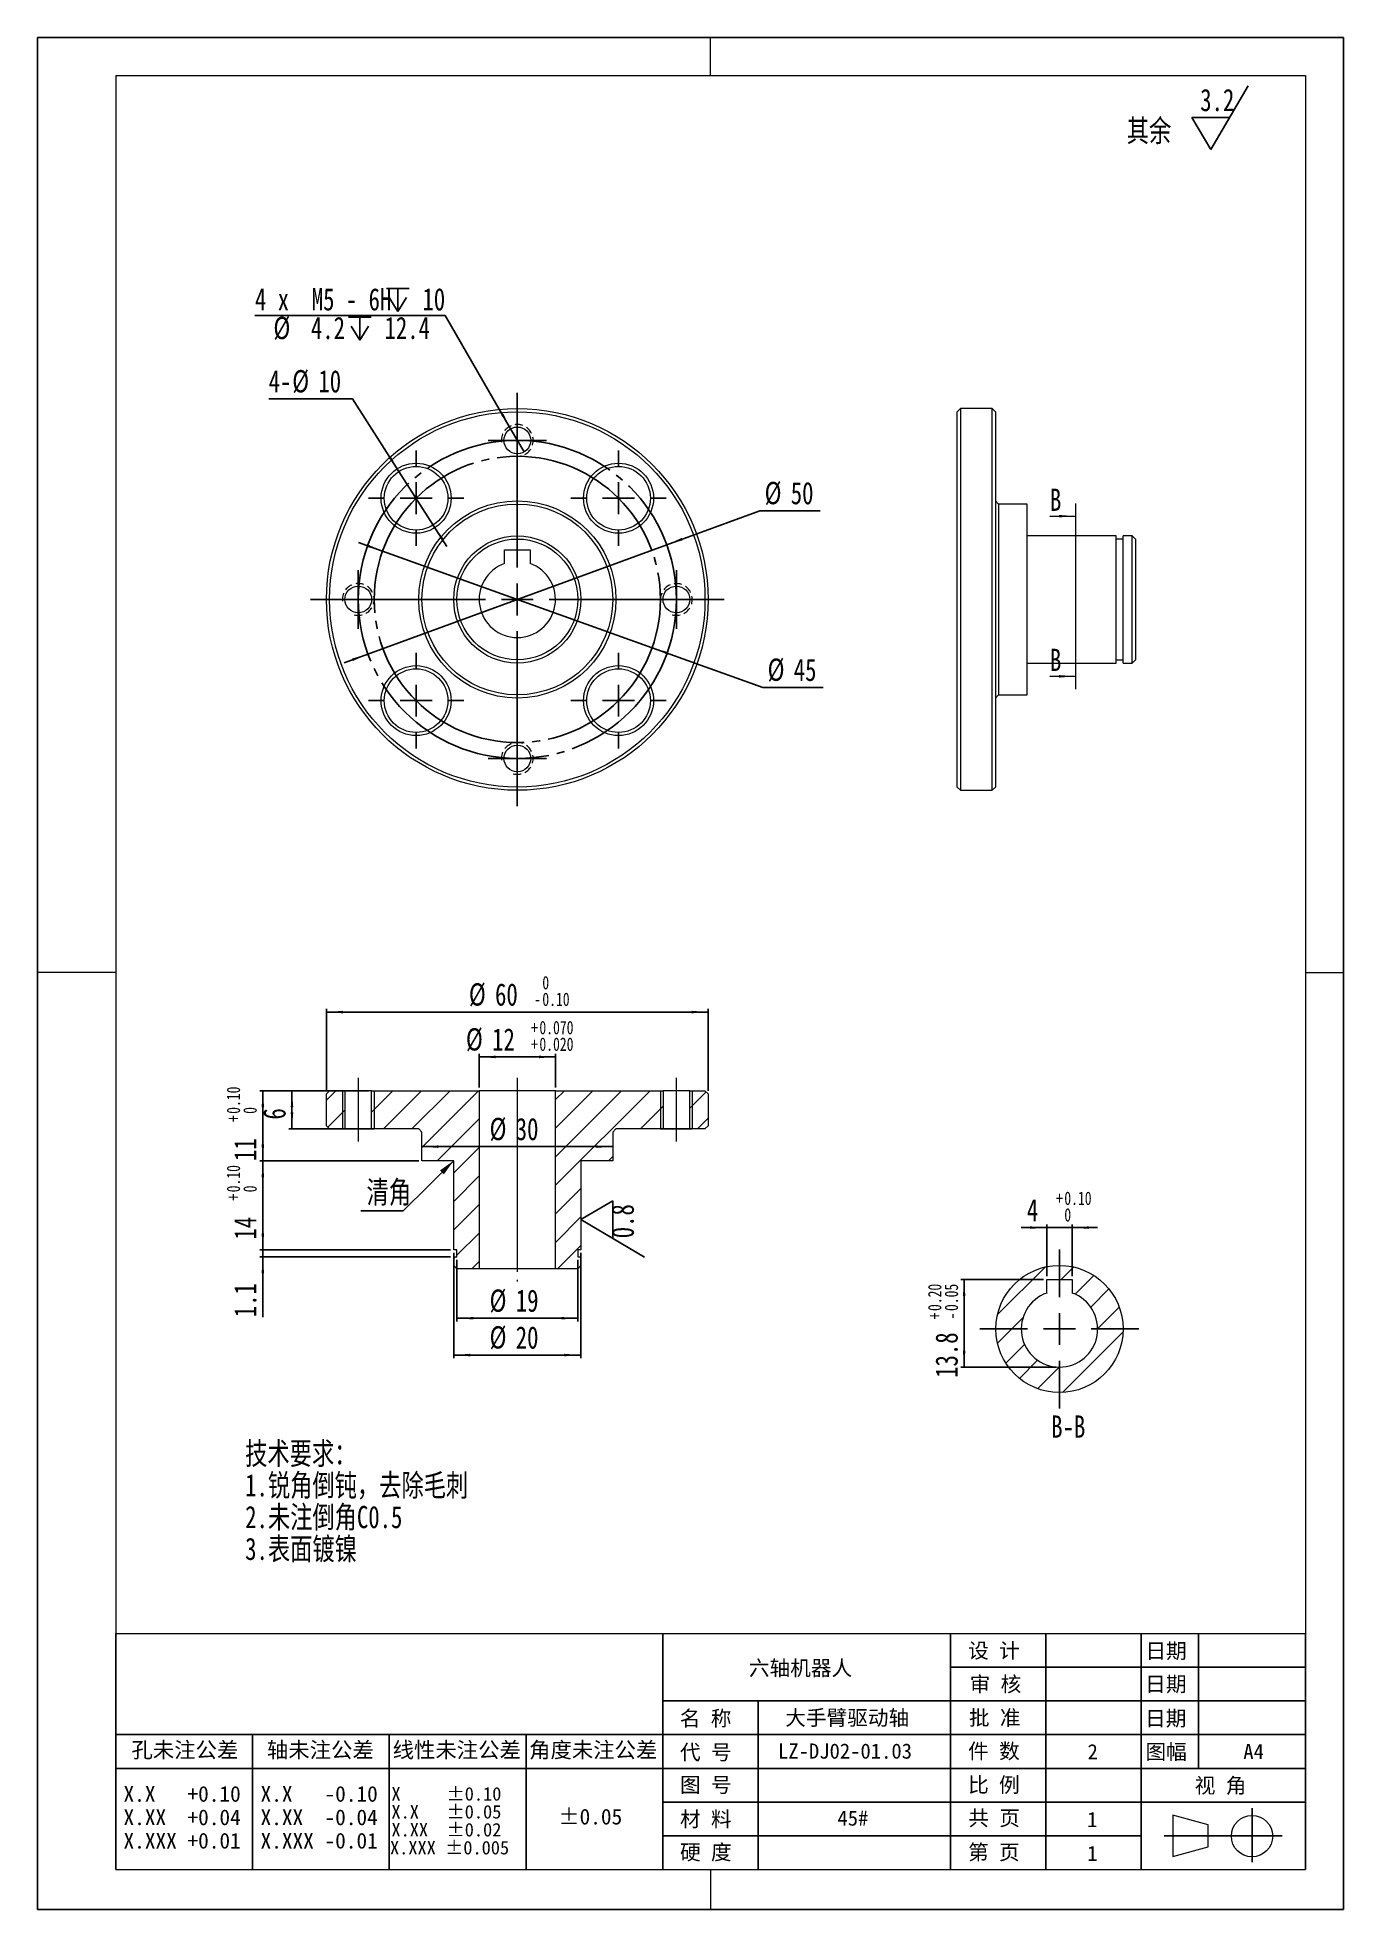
# Model space of a CAD drawing. Header units: millimetres. Extents: x 2 to 208, y 2 to 296.
import ezdxf

# ---------------------------------------------------------------- set-up
doc = ezdxf.new("R2010")
doc.units = ezdxf.units.MM
for name, pattern in [('SLD-中心线', [34.29, 30.48, -1.27, 1.27, -1.27]), ('SLD-实线', [0]), ('SLD-虚线', [1.905, 1.27, -0.635])]:
    doc.linetypes.add(name, pattern=pattern)
for name, color, linetype in [('FORMAT', 7, 'SLD-实线'), ('SLD-0', 179, 'SLD-实线'), ('中心线层', 1, 'SLD-中心线'), ('图框', 7, 'SLD-实线'), ('文字层', 3, 'SLD-实线'), ('标注层', 96, 'SLD-实线')]:
    doc.layers.add(name, color=color, linetype=linetype)
doc.layers.add('粗实线', color=7, linetype='SLD-实线', lineweight=15)
doc.styles.add('SLDTEXTSTYLE0', font='HYSWLONGFANGSONG.TTF', dxfattribs={"bigfont": 'bigfont'})
doc.styles.add('SLDTEXTSTYLE1', font='SIMSUN.TTC')
doc.styles.add('SLDTEXTSTYLE2', font='SIMSUN.TTC', dxfattribs={"bigfont": 'bigfont'})
doc.styles.add('SLDTEXTSTYLE3', font='HYSWLONGFANGSONG.TTF')
doc.styles.get("Standard").update_dxf_attribs({"font": 'HYSWLONGFANGSONG.TTF'})
doc.dimstyles.new('SLDDIMSTYLE0', dxfattribs={"dimtxt": 3.5, "dimasz": 2.6, "dimexe": 0, "dimexo": 0.0625, "dimgap": 0.875, "dimtad": 0, "dimtih": 1, "dimtoh": 1, "dimdec": 3, "dimrnd": 1e-09, "dimzin": 12, "dimdsep": 46, "dimtxsty": 'SLDTEXTSTYLE3', "dimsah": 1, "dimcen": 0, "dimadec": 0, "dimazin": 3, "dimtfac": 1, "dimtdec": 3, "dimtmove": 0, "dimatfit": 3, "dimfxl": 0, "dimfrac": 2, "dimtolj": 1, "dimtzin": 12, "dimarcsym": 0})
doc.dimstyles.new('SLDDIMSTYLE1', dxfattribs={"dimtxt": 3.5, "dimasz": 2.6, "dimexe": 0, "dimexo": 0.0625, "dimgap": 0.875, "dimtad": 0, "dimtih": 1, "dimtoh": 1, "dimdec": 0, "dimrnd": 1e-09, "dimzin": 12, "dimdsep": 46, "dimtxsty": 'SLDTEXTSTYLE3', "dimblk1": 'NONE', "dimsah": 1, "dimcen": 0, "dimadec": 0, "dimazin": 3, "dimtfac": 1, "dimtdec": 3, "dimtmove": 0, "dimatfit": 3, "dimldrblk": 'NONE', "dimfxl": 0, "dimfrac": 2, "dimtolj": 1, "dimtzin": 12, "dimarcsym": 0})
doc.dimstyles.new('SLDDIMSTYLE10', dxfattribs={"dimtxt": 3.5, "dimasz": 2.6, "dimexe": 0, "dimexo": 0.0625, "dimgap": 0.875, "dimtad": 1, "dimrnd": 1e-09, "dimzin": 12, "dimdsep": 46, "dimtxsty": 'SLDTEXTSTYLE3', "dimsah": 1, "dimcen": 0.09, "dimadec": 0, "dimazin": 3, "dimtol": 1, "dimtp": 0.2, "dimtm": 0.05, "dimtfac": 1, "dimtofl": 0, "dimtmove": 0, "dimatfit": 3, "dimfxl": 0, "dimfrac": 2, "dimtolj": 1, "dimtzin": 0, "dimarcsym": 0})
doc.dimstyles.new('SLDDIMSTYLE2', dxfattribs={"dimtxt": 3.5, "dimasz": 2.6, "dimexe": 0, "dimexo": 0.0625, "dimgap": 0.875, "dimtad": 0, "dimtih": 1, "dimtoh": 1, "dimdec": 3, "dimrnd": 1e-09, "dimzin": 12, "dimdsep": 46, "dimtxsty": 'SLDTEXTSTYLE3', "dimsah": 1, "dimcen": 0, "dimadec": 0, "dimazin": 3, "dimtfac": 1, "dimtdec": 3, "dimtmove": 0, "dimatfit": 3, "dimfxl": 0, "dimfrac": 2, "dimtolj": 1, "dimtzin": 12, "dimarcsym": 0})
doc.dimstyles.new('SLDDIMSTYLE3', dxfattribs={"dimtxt": 3.5, "dimasz": 2.6, "dimexe": 0, "dimexo": 0.0625, "dimgap": 0.875, "dimtad": 1, "dimdec": 3, "dimrnd": 1e-09, "dimzin": 12, "dimdsep": 46, "dimtxsty": 'SLDTEXTSTYLE3', "dimsah": 1, "dimcen": 0.09, "dimadec": 0, "dimazin": 3, "dimtfac": 1, "dimtdec": 3, "dimtofl": 0, "dimtmove": 0, "dimatfit": 3, "dimfxl": 0, "dimfrac": 2, "dimtolj": 1, "dimtzin": 12, "dimarcsym": 0})
doc.dimstyles.new('SLDDIMSTYLE4', dxfattribs={"dimtxt": 3.5, "dimasz": 2.6, "dimexe": 0, "dimexo": 0.0625, "dimgap": 0.875, "dimtad": 1, "dimdec": 3, "dimrnd": 1e-09, "dimzin": 12, "dimdsep": 46, "dimtxsty": 'SLDTEXTSTYLE3', "dimsah": 1, "dimcen": 0.09, "dimadec": 0, "dimazin": 3, "dimtol": 1, "dimtp": 0.07, "dimtm": -0.02, "dimtfac": 1, "dimtdec": 3, "dimtofl": 0, "dimtmove": 0, "dimatfit": 3, "dimfxl": 0, "dimfrac": 2, "dimtolj": 1, "dimtzin": 0, "dimarcsym": 0})
doc.dimstyles.new('SLDDIMSTYLE5', dxfattribs={"dimtxt": 3.5, "dimasz": 2.6, "dimexe": 0, "dimexo": 0.0625, "dimgap": 0.875, "dimtad": 1, "dimrnd": 1e-09, "dimzin": 12, "dimdsep": 46, "dimtxsty": 'SLDTEXTSTYLE3', "dimsah": 1, "dimcen": 0.09, "dimadec": 0, "dimazin": 3, "dimtol": 1, "dimtp": 0.1, "dimtfac": 1, "dimtofl": 0, "dimtmove": 0, "dimatfit": 3, "dimfxl": 0, "dimfrac": 2, "dimtolj": 1, "dimtzin": 0, "dimarcsym": 0})
doc.dimstyles.new('SLDDIMSTYLE6', dxfattribs={"dimtxt": 3.5, "dimasz": 2.6, "dimexe": 0, "dimexo": 0.0625, "dimgap": 0.875, "dimtad": 1, "dimdec": 3, "dimrnd": 1e-09, "dimzin": 12, "dimdsep": 46, "dimtxsty": 'SLDTEXTSTYLE3', "dimsah": 1, "dimcen": 0.09, "dimadec": 0, "dimazin": 3, "dimtfac": 1, "dimtdec": 3, "dimtmove": 0, "dimatfit": 0, "dimfxl": 0, "dimfrac": 2, "dimtolj": 1, "dimtzin": 12, "dimarcsym": 0})
doc.dimstyles.new('SLDDIMSTYLE7', dxfattribs={"dimtxt": 3.5, "dimasz": 2.6, "dimexe": 0, "dimexo": 0.0625, "dimgap": 0.875, "dimtad": 1, "dimrnd": 1e-09, "dimzin": 12, "dimdsep": 46, "dimtxsty": 'SLDTEXTSTYLE3', "dimsah": 1, "dimcen": 0.09, "dimadec": 0, "dimazin": 3, "dimtol": 1, "dimtm": 0.1, "dimtfac": 1, "dimtofl": 0, "dimtmove": 0, "dimatfit": 3, "dimfxl": 0, "dimfrac": 2, "dimtolj": 1, "dimtzin": 0, "dimarcsym": 0})
doc.dimstyles.new('SLDDIMSTYLE8', dxfattribs={"dimtxt": 0, "dimasz": 2.6, "dimexe": 0, "dimexo": 0.0625, "dimgap": 0, "dimtad": 0, "dimtih": 1, "dimtoh": 1, "dimdec": 0, "dimrnd": 1e-09, "dimzin": 0, "dimdsep": 46, "dimtxsty": 'Standard', "dimsah": 1, "dimcen": 0.09, "dimadec": 0, "dimazin": 0, "dimtfac": 2.6, "dimtdec": 0, "dimtofl": 0, "dimtmove": 0, "dimatfit": 3, "dimfxl": 0, "dimfrac": 2, "dimtolj": 1, "dimtzin": 0, "dimarcsym": 0})
doc.dimstyles.new('SLDDIMSTYLE9', dxfattribs={"dimtxt": 3.5, "dimasz": 2.6, "dimexe": 0, "dimexo": 0.0625, "dimgap": 0.875, "dimtad": 1, "dimrnd": 1e-09, "dimzin": 12, "dimdsep": 46, "dimtxsty": 'SLDTEXTSTYLE3', "dimsah": 1, "dimcen": 0.09, "dimadec": 0, "dimazin": 3, "dimtol": 1, "dimtp": 0.1, "dimtfac": 1, "dimtmove": 0, "dimatfit": 0, "dimfxl": 0, "dimfrac": 2, "dimtolj": 1, "dimtzin": 0, "dimarcsym": 0})

# ---------------------------------------------------------------- blocks, each defined once
blk = doc.blocks.new('SW_NOTE_0')
at = {"layer": 'SLD-0', "color": 0, "char_height": 3.5, "attachment_point": 1, "style": 'SLDTEXTSTYLE0'}
for s, insert in [('\\M+18B5A术\\M+19776\\M+18B81\\M+18146', (0, 4.51)), ('1.锐\\M+18A70\\M+1937C钝\\M+18143\\M+18B8E\\M+18F9C\\M+196D1\\M+18E68', (0, -0.49)), ('2.\\M+196A2\\M+1928D\\M+1937C\\M+18A70C0.5', (0, -5.49)), ('3.\\M+1955C\\M+196CA镀镍', (0, -10.49))]:
    blk.add_mtext(s, dxfattribs=dict(at, insert=insert))
blk = doc.blocks.new('SW_NOTE_1')
at = {"layer": 'FORMAT', "color": 0, "char_height": 2.4625, "attachment_point": 2, "style": 'SLDTEXTSTYLE1'}
for s, insert in [('X.X   +0.10', (7.62, 2.87)), ('X.XX  +0.04', (7.62, -0.81)), ('X.XXX +0.01', (7.62, -4.49))]:
    blk.add_mtext(s, dxfattribs=dict(at, insert=insert))
blk = doc.blocks.new('SW_NOTE_2')
at = {"layer": 'FORMAT', "color": 0, "char_height": 2.4625, "attachment_point": 2, "style": 'SLDTEXTSTYLE1'}
for s, insert in [('X.X   -0.10', (7.62, 2.87)), ('X.XX  -0.04', (7.62, -0.81)), ('X.XXX -0.01', (7.62, -4.49))]:
    blk.add_mtext(s, dxfattribs=dict(at, insert=insert))
blk = doc.blocks.new('SW_NOTE_3')
at = {"layer": 'FORMAT', "color": 0, "char_height": 2.1167, "attachment_point": 2, "style": 'SLDTEXTSTYLE1'}
for s, insert in [('X     ±0.10', (7.18, 2.46)), ('X.X   ±0.05', (7.18, -0.36)), (' X.XXX ±0.005', (6.96, -6)), ('X.XX  ±0.02', (7.18, -3.18))]:
    blk.add_mtext(s, dxfattribs=dict(at, insert=insert))
blk = doc.blocks.new('SW_SFSYMBOL_0')
at = {"layer": 'SLD-0', "color": 0}
for p, q in [((1.65, -5), (7.55, 5)), ((1.65, -5), (-1.3, 0)), ((4.6, 0), (-1.3, 0))]:
    blk.add_line(p, q, dxfattribs=at)
at = {"layer": 'SLD-0', "color": 0, "insert": (0, 4.51), "char_height": 3.5, "attachment_point": 1, "style": 'SLDTEXTSTYLE3'}
blk.add_mtext('3.2', dxfattribs=at)
blk = doc.blocks.new('_D')
at = {"layer": '标注层'}
for p, q in [((56.75, 215.04), (52.98, 216.39)), ((56.75, 215.04), (99.11, 199.87)), ((99.11, 199.87), (116.52, 193.63)), ((116.52, 193.63), (125.99, 193.63))]:
    blk.add_line(p, q, dxfattribs=at)
for points in [[(56.75, 215.04), (54.37, 216.11), (54.23, 215.73)], [(99.11, 199.87), (101.49, 198.8), (101.62, 199.18)]]:
    blk.add_solid(points, dxfattribs=at)
at = {"layer": '标注层', "char_height": 3.5, "attachment_point": 1, "style": 'SLDTEXTSTYLE3'}
for s, insert in [('%%c', (117.27, 198.16, 0.1)), ('45', (121.38, 198.14, 0.1))]:
    blk.add_mtext(s, dxfattribs=dict(at, insert=insert))
blk = doc.blocks.new('_D_1')
at = {"layer": '标注层'}
for p, q in [((101.41, 216.05), (116.05, 221.4)), ((116.05, 221.4), (125.52, 221.4)), ((54.45, 198.86), (101.41, 216.05)), ((54.45, 198.86), (50.69, 197.49))]:
    blk.add_line(p, q, dxfattribs=at)
for points in [[(101.41, 216.05), (103.92, 216.75), (103.78, 217.13)], [(54.45, 198.86), (51.94, 198.16), (52.08, 197.78)]]:
    blk.add_solid(points, dxfattribs=at)
at = {"layer": '标注层', "char_height": 3.5, "attachment_point": 1, "style": 'SLDTEXTSTYLE3'}
for s, insert in [('%%c', (116.8, 225.93, 0.1)), ('50', (120.91, 225.92, 0.1))]:
    blk.add_mtext(s, dxfattribs=dict(at, insert=insert))
blk = doc.blocks.new('SW_SYMBOL_HOLE_DEPTH')
at = {"layer": '标注层', "color": 0}
for p, q in [((0, 875), (800, 875)), ((400, 875), (400, 75)), ((100, 555), (400, 75)), ((700, 555), (400, 75))]:
    blk.add_line(p, q, dxfattribs=at)
blk = doc.blocks.new('_D_2')
at = {"layer": '标注层'}
for p, q in [((66.59, 252.07), (36.69, 252.07)), ((76.88, 234.27), (66.59, 252.07)), ((78.98, 230.64), (76.88, 234.27))]:
    blk.add_line(p, q, dxfattribs=at)
blk.add_solid([(76.88, 234.27), (75.75, 236.62), (75.4, 236.42)], dxfattribs=at)
at = {"layer": '标注层', "xscale": 0.004511737089201878, "yscale": 0.004511737089201878, "zscale": 0.004511737089201878}
for p in [(57.34, 252.4), (51.37, 247.89)]:
    blk.add_blockref('SW_SYMBOL_HOLE_DEPTH', p, dxfattribs=at)
at = {"layer": '标注层', "char_height": 3.5, "attachment_point": 1, "style": 'SLDTEXTSTYLE3'}
for s, insert in [('4 x  M5 - 6H ', (36.69, 256.39, -13.9)), (' 10', (61.23, 256.39, -13.9)), ('%%c', (39.59, 251.89, -13.9)), (' 4.2 ', (43.7, 251.88, -13.9)), (' 12.4', (55.27, 251.88, -13.9))]:
    blk.add_mtext(s, dxfattribs=dict(at, insert=insert))
blk = doc.blocks.new('_NONE')
blk = doc.blocks.new('_D_3')
at = {"layer": '标注层'}
for p, q in [((52.02, 238.99), (38.85, 238.99)), ((59.32, 227.57), (52.02, 238.99)), ((64.71, 219.15), (59.32, 227.57)), ((64.71, 219.15), (66.87, 215.78))]:
    blk.add_line(p, q, dxfattribs=at)
for points in [[(59.32, 227.57), (58.09, 229.87), (57.75, 229.66)], [(64.71, 219.15), (65.95, 216.85), (66.28, 217.07)]]:
    blk.add_solid(points, dxfattribs=at)
at = {"layer": '标注层', "char_height": 3.5, "attachment_point": 1, "style": 'SLDTEXTSTYLE3'}
for s, insert in [('4-', (38.85, 243.5, -13.9)), ('%%c', (42.55, 243.51, -13.9)), ('10', (46.66, 243.5, -13.9))]:
    blk.add_mtext(s, dxfattribs=dict(at, insert=insert))
blk = doc.blocks.new('SW_CENTERMARKSYMBOL_0')
at = {"layer": 'SLD-0', "color": 0}
for p, q in [((0, 5), (0, 32.5)), ((-5, 0), (-32.5, 0)), ((0, 0), (-2.5, 0)), ((0, 0), (0, 2.5)), ((0, 0), (0, -2.5)), ((0, 0), (2.5, 0)), ((5, 0), (32.5, 0)), ((0, -5), (0, -32.5))]:
    blk.add_line(p, q, dxfattribs=at)
blk = doc.blocks.new('SW_CENTERMARKSYMBOL_1')
at = {"layer": 'SLD-0', "color": 0}
for p, q in [((0, 2.5), (0, 4.6)), ((-2.5, 0), (-4.6, 0)), ((0, 0), (-2.5, 0)), ((0, 0), (0, 2.5)), ((0, 0), (0, -2.5)), ((0, 0), (2.5, 0)), ((2.5, 0), (4.6, 0)), ((0, -2.5), (0, -4.6))]:
    blk.add_line(p, q, dxfattribs=at)
blk = doc.blocks.new('SW_CENTERMARKSYMBOL_2')
at = {"layer": 'SLD-0', "color": 0}
for p, q in [((0, 2.5), (0, 4.6)), ((-2.5, 0), (-4.6, 0)), ((0, 0), (-2.5, 0)), ((0, 0), (0, 2.5)), ((0, 0), (0, -2.5)), ((0, 0), (2.5, 0)), ((2.5, 0), (4.6, 0)), ((0, -2.5), (0, -4.6))]:
    blk.add_line(p, q, dxfattribs=at)
blk = doc.blocks.new('SW_CENTERMARKSYMBOL_3')
at = {"layer": 'SLD-0', "color": 0}
for p, q in [((0, 2.5), (0, 4.6)), ((-2.5, 0), (-4.6, 0)), ((0, 0), (-2.5, 0)), ((0, 0), (0, 2.5)), ((0, 0), (0, -2.5)), ((0, 0), (2.5, 0)), ((2.5, 0), (4.6, 0)), ((0, -2.5), (0, -4.6))]:
    blk.add_line(p, q, dxfattribs=at)
blk = doc.blocks.new('SW_CENTERMARKSYMBOL_4')
at = {"layer": 'SLD-0', "color": 0}
for p, q in [((0, 2.5), (0, 4.6)), ((-2.5, 0), (-4.6, 0)), ((0, 0), (-2.5, 0)), ((0, 0), (0, 2.5)), ((0, 0), (0, -2.5)), ((0, 0), (2.5, 0)), ((2.5, 0), (4.6, 0)), ((0, -2.5), (0, -4.6))]:
    blk.add_line(p, q, dxfattribs=at)
blk = doc.blocks.new('SW_CENTERMARKSYMBOL_5')
at = {"layer": 'SLD-0', "color": 0}
for p, q in [((0, 5), (0, 7.5)), ((-5, 0), (-7.5, 0)), ((0, 0), (-2.5, 0)), ((0, 0), (0, 2.5)), ((0, 0), (0, -2.5)), ((0, 0), (2.5, 0)), ((5, 0), (7.5, 0)), ((0, -5), (0, -7.5))]:
    blk.add_line(p, q, dxfattribs=at)
blk = doc.blocks.new('SW_CENTERMARKSYMBOL_6')
at = {"layer": 'SLD-0', "color": 0}
for p, q in [((0, 5), (0, 7.5)), ((-5, 0), (-7.5, 0)), ((0, 0), (-2.5, 0)), ((0, 0), (0, 2.5)), ((0, 0), (0, -2.5)), ((0, 0), (2.5, 0)), ((5, 0), (7.5, 0)), ((0, -5), (0, -7.5))]:
    blk.add_line(p, q, dxfattribs=at)
blk = doc.blocks.new('SW_CENTERMARKSYMBOL_7')
at = {"layer": 'SLD-0', "color": 0}
for p, q in [((0, 5), (0, 7.5)), ((-5, 0), (-7.5, 0)), ((0, 0), (-2.5, 0)), ((0, 0), (0, 2.5)), ((0, 0), (0, -2.5)), ((0, 0), (2.5, 0)), ((5, 0), (7.5, 0)), ((0, -5), (0, -7.5))]:
    blk.add_line(p, q, dxfattribs=at)
blk = doc.blocks.new('SW_CENTERMARKSYMBOL_8')
at = {"layer": 'SLD-0', "color": 0}
for p, q in [((0, 5), (0, 7.5)), ((-5, 0), (-7.5, 0)), ((0, 0), (-2.5, 0)), ((0, 0), (0, 2.5)), ((0, 0), (0, -2.5)), ((0, 0), (2.5, 0)), ((5, 0), (7.5, 0)), ((0, -5), (0, -7.5))]:
    blk.add_line(p, q, dxfattribs=at)
blk = doc.blocks.new('_D_4')
at = {"layer": '标注层'}
blk.add_line((62.93, 121.43), (92.93, 121.43), dxfattribs=at)
for points in [[(62.93, 121.43), (65.53, 121.23), (65.53, 121.63)], [(92.93, 121.43), (90.33, 121.63), (90.33, 121.23)]]:
    blk.add_solid(points, dxfattribs=at)
at = {"layer": '标注层', "char_height": 3.5, "attachment_point": 1, "style": 'SLDTEXTSTYLE3'}
for s, insert in [('%%c', (73.57, 125.96, 0.1)), ('30', (77.68, 125.95, 0.1))]:
    blk.add_mtext(s, dxfattribs=dict(at, insert=insert))
blk = doc.blocks.new('_D_5')
at = {"layer": '标注层'}
for p, q in [((67.93, 104.72), (67.93, 88.17)), ((87.93, 104.72), (87.93, 88.17)), ((67.93, 88.67), (87.93, 88.67))]:
    blk.add_line(p, q, dxfattribs=at)
for points in [[(67.93, 88.67), (70.53, 88.47), (70.53, 88.87)], [(87.93, 88.67), (85.33, 88.87), (85.33, 88.47)]]:
    blk.add_solid(points, dxfattribs=at)
at = {"layer": '标注层', "char_height": 3.5, "attachment_point": 1, "style": 'SLDTEXTSTYLE3'}
for s, insert in [('%%c', (73.57, 93.2, 0.1)), ('20', (77.68, 93.18, 0.1))]:
    blk.add_mtext(s, dxfattribs=dict(at, insert=insert))
blk = doc.blocks.new('_D_6')
at = {"layer": '标注层'}
for p, q in [((71.93, 130.72), (71.93, 136.03)), ((83.93, 135.53), (71.93, 135.53)), ((83.93, 130.72), (83.93, 136.03))]:
    blk.add_line(p, q, dxfattribs=at)
for points in [[(71.93, 135.53), (74.53, 135.33), (74.53, 135.73)], [(83.93, 135.53), (81.33, 135.73), (81.33, 135.33)]]:
    blk.add_solid(points, dxfattribs=at)
at = {"layer": '标注层', "attachment_point": 1, "style": 'SLDTEXTSTYLE3'}
for s, insert, char_height in [('%%c', (69.85, 140.05, 0.1), 3.5), ('12', (73.97, 140.04, 0.1), 3.5), ('+', (80.1, 141.2, 0.1), 2.1), ('0.070', (81.4, 141.2, 0.1), 2.1), ('0.020', (81.4, 138.59, 0.1), 2.1), ('+', (80.1, 138.59, 0.1), 2.1)]:
    blk.add_mtext(s, dxfattribs=dict(at, insert=insert, char_height=char_height))
blk = doc.blocks.new('_D_7')
at = {"layer": '标注层'}
for p, q in [((54.53, 130.22), (42.01, 130.22)), ((42.51, 130.22), (42.51, 124.22)), ((54.53, 124.22), (42.01, 124.22))]:
    blk.add_line(p, q, dxfattribs=at)
for points in [[(42.51, 130.22), (42.31, 127.62), (42.71, 127.62)], [(42.51, 124.22), (42.71, 126.82), (42.31, 126.82)]]:
    blk.add_solid(points, dxfattribs=at)
at = {"layer": '标注层', "insert": (38, 125.69, 0.1), "char_height": 3.5, "attachment_point": 1, "rotation": 90, "style": 'SLDTEXTSTYLE3'}
blk.add_mtext('6', dxfattribs=at)
blk = doc.blocks.new('_D_8')
at = {"layer": '标注层'}
for p, q in [((54.53, 130.22), (37.43, 130.22)), ((37.93, 119.22), (37.93, 130.22)), ((62.43, 119.22), (37.43, 119.22))]:
    blk.add_line(p, q, dxfattribs=at)
for points in [[(37.93, 130.22), (37.73, 127.62), (38.13, 127.62)], [(37.93, 119.22), (38.13, 121.82), (37.73, 121.82)]]:
    blk.add_solid(points, dxfattribs=at)
at = {"layer": '标注层', "attachment_point": 1, "rotation": 90, "style": 'SLDTEXTSTYLE3'}
for s, insert, char_height in [('0.10', (32.25, 126.59, 0.1), 2.1), ('0', (34.86, 126.59, 0.1), 2.1), ('+', (32.25, 125.3, 0.1), 2.1), ('11', (33.42, 119.17, 0.1), 3.5)]:
    blk.add_mtext(s, dxfattribs=dict(at, insert=insert, char_height=char_height))
blk = doc.blocks.new('_D_9')
at = {"layer": '标注层'}
for p, q in [((62.43, 119.22), (37.43, 119.22)), ((37.93, 119.22), (37.93, 105.22)), ((67.43, 105.22), (37.43, 105.22))]:
    blk.add_line(p, q, dxfattribs=at)
for points in [[(37.93, 119.22), (37.73, 116.62), (38.13, 116.62)], [(37.93, 105.22), (38.13, 107.82), (37.73, 107.82)]]:
    blk.add_solid(points, dxfattribs=at)
at = {"layer": '标注层', "attachment_point": 1, "rotation": 90, "style": 'SLDTEXTSTYLE3'}
for s, insert, char_height in [('0.10', (32.25, 114.25, 0.1), 2.1), ('0', (34.86, 114.25, 0.1), 2.1), ('+', (32.25, 112.96, 0.1), 2.1), ('14', (33.42, 106.82, 0.1), 3.5)]:
    blk.add_mtext(s, dxfattribs=dict(at, insert=insert, char_height=char_height))
blk = doc.blocks.new('_D_10')
at = {"layer": '标注层'}
for p, q in [((68.43, 103.62), (68.43, 93.96)), ((87.43, 103.62), (87.43, 93.96)), ((68.43, 94.46), (87.43, 94.46))]:
    blk.add_line(p, q, dxfattribs=at)
for points in [[(68.43, 94.46), (71.03, 94.26), (71.03, 94.66)], [(87.43, 94.46), (84.83, 94.66), (84.83, 94.26)]]:
    blk.add_solid(points, dxfattribs=at)
at = {"layer": '标注层', "char_height": 3.5, "attachment_point": 1, "style": 'SLDTEXTSTYLE3'}
for s, insert in [('%%c', (73.57, 98.98, 0.1)), ('19', (77.69, 98.97, 0.1))]:
    blk.add_mtext(s, dxfattribs=dict(at, insert=insert))
blk = doc.blocks.new('_D_11')
at = {"layer": '标注层'}
for p, q in [((37.93, 105.22), (37.93, 109.22)), ((67.43, 105.22), (37.43, 105.22)), ((67.43, 104.12), (37.43, 104.12)), ((37.93, 105.22), (37.93, 104.12)), ((37.93, 104.12), (37.93, 94.61))]:
    blk.add_line(p, q, dxfattribs=at)
for points in [[(37.93, 105.22), (38.13, 107.82), (37.73, 107.82)], [(37.93, 104.12), (37.73, 101.52), (38.13, 101.52)]]:
    blk.add_solid(points, dxfattribs=at)
at = {"layer": '标注层', "insert": (33.42, 94.61, 0.1), "char_height": 3.5, "attachment_point": 1, "rotation": 90, "style": 'SLDTEXTSTYLE3'}
blk.add_mtext('1.1', dxfattribs=at)
blk = doc.blocks.new('_D_12')
at = {"layer": '标注层'}
for p, q in [((47.93, 130.22), (47.93, 143.09)), ((47.93, 142.59), (107.93, 142.59)), ((107.93, 130.22), (107.93, 143.09))]:
    blk.add_line(p, q, dxfattribs=at)
for points in [[(47.93, 142.59), (50.53, 142.39), (50.53, 142.79)], [(107.93, 142.59), (105.33, 142.79), (105.33, 142.39)]]:
    blk.add_solid(points, dxfattribs=at)
at = {"layer": '标注层', "attachment_point": 1, "style": 'SLDTEXTSTYLE3'}
for s, insert, char_height in [('%%c', (70.32, 147.11, 0.1), 3.5), ('0', (81.86, 148.26, 0.1), 2.1), ('60', (74.43, 147.1, 0.1), 3.5), ('-', (80.56, 145.65, 0.1), 2.1), ('0.10', (81.86, 145.65, 0.1), 2.1)]:
    blk.add_mtext(s, dxfattribs=dict(at, insert=insert, char_height=char_height))
blk = doc.blocks.new('SW_NOTE_4')
at = {"layer": '文字层', "color": 0}
for p, q in [((-6.67, 0), (0, 0)), ((0, 0), (-6.67, 0)), ((-6.67, 0), (0, 0)), ((0, 0), (-6.67, 0)), ((-6.67, 0), (0, 0)), ((0, 0), (-6.67, 0))]:
    blk.add_line(p, q, dxfattribs=at)
at = {"layer": '文字层', "color": 0, "insert": (-5.76, 4.7), "char_height": 3.5, "attachment_point": 1, "style": 'SLDTEXTSTYLE0'}
blk.add_mtext('\\M+190B4\\M+18A70', dxfattribs=at)
blk = doc.blocks.new('SW_SFSYMBOL_1')
at = {"layer": '标注层', "color": 0}
for p, q in [((-9.32, 2.95), (-4.33, 5.9)), ((-4.33, 0), (-4.33, 5.9)), ((-9.32, 2.95), (0.67, -2.95))]:
    blk.add_line(p, q, dxfattribs=at)
at = {"layer": '标注层', "color": 0, "insert": (-4.51, 0), "char_height": 3.5, "attachment_point": 1, "rotation": 90, "style": 'SLDTEXTSTYLE3'}
blk.add_mtext('0.8', dxfattribs=at)
blk = doc.blocks.new('_D_13')
at = {"layer": '标注层'}
for p, q in [((161.15, 101.07), (161.15, 109.2)), ((165.15, 101.07), (165.15, 109.2)), ((161.15, 108.7), (157.15, 108.7)), ((165.15, 108.7), (161.15, 108.7)), ((165.15, 108.7), (169.15, 108.7))]:
    blk.add_line(p, q, dxfattribs=at)
for points in [[(161.15, 108.7), (158.55, 108.9), (158.55, 108.5)], [(165.15, 108.7), (167.75, 108.5), (167.75, 108.9)]]:
    blk.add_solid(points, dxfattribs=at)
at = {"layer": '标注层', "attachment_point": 1, "style": 'SLDTEXTSTYLE3'}
for s, insert, char_height in [('4', (158.02, 113.21, 23.39), 3.5), ('+', (162.62, 114.37, 23.39), 2.1), ('0.10', (163.91, 114.37, 23.39), 2.1), ('0', (163.91, 111.76, 23.39), 2.1)]:
    blk.add_mtext(s, dxfattribs=dict(at, insert=insert, char_height=char_height))
blk = doc.blocks.new('_D_14')
at = {"layer": '标注层'}
for p, q in [((160.65, 100.57), (147.66, 100.57)), ((148.16, 100.57), (148.16, 86.77)), ((162.65, 86.77), (147.66, 86.77))]:
    blk.add_line(p, q, dxfattribs=at)
for points in [[(148.16, 100.57), (147.96, 97.97), (148.36, 97.97)], [(148.16, 86.77), (148.36, 89.37), (147.96, 89.37)]]:
    blk.add_solid(points, dxfattribs=at)
at = {"layer": '标注层', "attachment_point": 1, "rotation": 90, "style": 'SLDTEXTSTYLE3'}
for s, insert, char_height in [('0.20', (142.48, 95.59, 23.39), 2.1), ('0.05', (145.1, 95.59, 23.39), 2.1), ('+', (142.48, 94.29, 23.39), 2.1), ('-', (145.1, 94.29, 23.39), 2.1), ('13.8', (143.65, 85.09, 23.39), 3.5)]:
    blk.add_mtext(s, dxfattribs=dict(at, insert=insert, char_height=char_height))
blk = doc.blocks.new('SW_CENTERMARKSYMBOL_9')
at = {"layer": 'SLD-0', "color": 0}
for p, q in [((0, 5), (0, 12.5)), ((-5, 0), (-12.5, 0)), ((0, 0), (-2.5, 0)), ((0, 0), (0, 2.5)), ((0, 0), (0, -2.5)), ((0, 0), (2.5, 0)), ((5, 0), (12.5, 0)), ((0, -5), (0, -12.5))]:
    blk.add_line(p, q, dxfattribs=at)

msp = doc.modelspace()

# ---------------------------------------------------------------- hatches: boundary and pattern name
at = {"linetype": 'SLD-实线', "lineweight": 0}
h = msp.add_hatch(dxfattribs=at)
h.set_pattern_fill('ANSI31', style=0)
h.paths.add_polyline_path([(50.8277, 124.2227), (50.8277, 130.2227), (48.4277, 130.2227), (47.9277, 129.7227), (47.9277, 124.7227), (48.4277, 124.2227)], flags=0)
h = msp.add_hatch(dxfattribs=at)
h.set_pattern_fill('ANSI31', style=0)
h.paths.add_polyline_path([(55.0277, 124.2227), (62.4277, 124.2227), (62.9277, 123.7227), (62.9277, 119.2227), (67.9277, 119.2227), (67.9277, 105.2227), (68.4277, 105.2227), (68.4277, 104.1227), (67.9277, 104.1227), (67.9277, 102.7227), (68.4277, 102.2227), (71.9277, 102.2227), (71.9277, 130.2227), (55.0277, 130.2227)], flags=0)
h = msp.add_hatch(dxfattribs=at)
h.set_pattern_fill('ANSI31', style=0)
h.paths.add_polyline_path([(100.8277, 130.2227), (83.9277, 130.2227), (83.9277, 102.2227), (87.4277, 102.2227), (87.9277, 102.7227), (87.9277, 104.1227), (87.4277, 104.1227), (87.4277, 105.2227), (87.9277, 105.2227), (87.9277, 119.2227), (92.9277, 119.2227), (92.9277, 123.7227), (93.4277, 124.2227), (100.8277, 124.2227)], flags=0)
h = msp.add_hatch(dxfattribs=at)
h.set_pattern_fill('ANSI31', style=0)
h.paths.add_polyline_path([(107.4277, 124.2227), (107.9277, 124.7227), (107.9277, 129.7227), (107.4277, 130.2227), (105.0277, 130.2227), (105.0277, 124.2227)], flags=0)
h = msp.add_hatch(dxfattribs=at)
h.set_pattern_fill('ANSI31', style=0)
edge = h.paths.add_edge_path(flags=0)
edge.add_arc((163.1467, 92.7669), 10, 0, 360)
edge = h.paths.add_edge_path(flags=0)
edge.add_arc((163.1467, 92.7669), 6, -250.528779, 70.528779, ccw=False)
edge.add_line((161.1467, 98.4237), (161.1467, 100.5669))
edge.add_line((161.1467, 100.5669), (165.1467, 100.5669))
edge.add_line((165.1467, 100.5669), (165.1467, 98.4237))

# ---------------------------------------------------------------- linework, layer by layer
at = {"color": 7, "linetype": 'SLD-实线', "lineweight": 15}
for p, q in [((147.5816, 237.4538), (147.0816, 236.9538)), ((147.0816, 177.9538), (147.0816, 236.9538)), ((152.5816, 237.4538), (147.5816, 237.4538)), ((147.5816, 237.4538), (147.5816, 177.4538)), ((153.0816, 236.9538), (152.5816, 237.4538)), ((152.5816, 207.4538), (152.5816, 237.4538)), ((153.0816, 236.9538), (153.0816, 207.4538)), ((153.5816, 222.4538), (153.0816, 222.9538)), ((158.0816, 222.4538), (153.5816, 222.4538)), ((153.5816, 222.4538), (153.5816, 207.4538)), ((158.0816, 207.4538), (158.0816, 222.4538)), ((75.9277, 215.2538), (79.9277, 215.2538)), ((75.9277, 213.1107), (75.9277, 215.2538)), ((79.9277, 215.2538), (79.9277, 213.1107)), ((172.0816, 217.4538), (158.0816, 217.4538)), ((172.0816, 207.4538), (172.0816, 217.4538)), ((173.1816, 216.9538), (172.0816, 216.9538)), ((174.5816, 217.4538), (173.1816, 217.4538)), ((173.1816, 207.4538), (173.1816, 217.4538)), ((175.0816, 216.9538), (174.5816, 217.4538)), ((174.5816, 207.4538), (174.5816, 217.4538)), ((175.0816, 216.9538), (175.0816, 207.4538)), ((152.5816, 177.4538), (152.5816, 207.4538)), ((153.0816, 207.4538), (153.0816, 177.9538)), ((153.5816, 207.4538), (153.5816, 192.4538)), ((158.0816, 192.4538), (158.0816, 207.4538)), ((172.0816, 197.4538), (172.0816, 207.4538)), ((173.1816, 197.4538), (173.1816, 207.4538)), ((174.5816, 197.4538), (174.5816, 207.4538)), ((175.0816, 207.4538), (175.0816, 197.9538)), ((158.0816, 197.4538), (172.0816, 197.4538)), ((172.0816, 197.9538), (173.1816, 197.9538)), ((173.1816, 197.4538), (174.5816, 197.4538)), ((174.5816, 197.4538), (175.0816, 197.9538)), ((153.0816, 191.9538), (153.5816, 192.4538)), ((153.5816, 192.4538), (158.0816, 192.4538)), ((147.0816, 177.9538), (147.5816, 177.4538)), ((147.5816, 177.4538), (152.5816, 177.4538)), ((152.5816, 177.4538), (153.0816, 177.9538)), ((48.4277, 130.2227), (47.9277, 129.7227)), ((47.9277, 124.7227), (47.9277, 129.7227)), ((48.4277, 130.2227), (50.8277, 130.2227)), ((50.8277, 130.2227), (50.8277, 124.2227)), ((55.0277, 130.2227), (50.8277, 130.2227)), ((55.0277, 124.2227), (55.0277, 130.2227)), ((55.0277, 130.2227), (71.9277, 130.2227)), ((71.9277, 130.2227), (71.9277, 102.2227)), ((83.9277, 130.2227), (71.9277, 130.2227)), ((83.9277, 102.2227), (83.9277, 130.2227)), ((83.9277, 130.2227), (100.8277, 130.2227)), ((100.8277, 130.2227), (100.8277, 124.2227)), ((105.0277, 130.2227), (100.8277, 130.2227)), ((105.0277, 124.2227), (105.0277, 130.2227)), ((105.0277, 130.2227), (107.4277, 130.2227)), ((107.9277, 129.7227), (107.4277, 130.2227)), ((107.9277, 129.7227), (107.9277, 124.7227)), ((47.9277, 124.7227), (48.4277, 124.2227)), ((50.8277, 124.2227), (48.4277, 124.2227)), ((55.0277, 124.2227), (50.8277, 124.2227)), ((62.4277, 124.2227), (55.0277, 124.2227)), ((62.9277, 123.7227), (62.4277, 124.2227)), ((62.9277, 119.2227), (62.9277, 123.7227)), ((93.4277, 124.2227), (92.9277, 123.7227)), ((92.9277, 123.7227), (92.9277, 119.2227)), ((100.8277, 124.2227), (93.4277, 124.2227)), ((105.0277, 124.2227), (100.8277, 124.2227)), ((107.4277, 124.2227), (105.0277, 124.2227)), ((107.4277, 124.2227), (107.9277, 124.7227)), ((67.9277, 119.2227), (62.9277, 119.2227)), ((67.9277, 105.2227), (67.9277, 119.2227)), ((92.9277, 119.2227), (87.9277, 119.2227)), ((87.9277, 119.2227), (87.9277, 105.2227)), ((68.4277, 105.2227), (67.9277, 105.2227)), ((67.9277, 102.7227), (67.9277, 104.1227)), ((67.9277, 104.1227), (68.4277, 104.1227)), ((68.4277, 104.1227), (68.4277, 105.2227)), ((87.9277, 105.2227), (87.4277, 105.2227)), ((87.4277, 105.2227), (87.4277, 104.1227)), ((87.4277, 104.1227), (87.9277, 104.1227)), ((87.9277, 104.1227), (87.9277, 102.7227)), ((67.9277, 102.7227), (68.4277, 102.2227)), ((71.9277, 102.2227), (68.4277, 102.2227)), ((83.9277, 102.2227), (71.9277, 102.2227)), ((87.4277, 102.2227), (83.9277, 102.2227)), ((87.4277, 102.2227), (87.9277, 102.7227)), ((161.1467, 100.5669), (165.1467, 100.5669)), ((161.1467, 98.4237), (161.1467, 100.5669)), ((165.1467, 100.5669), (165.1467, 98.4237))]:
    msp.add_line(p, q, dxfattribs=at)
at = {"color": 7, "linetype": 'SLD-实线', "lineweight": 0}
for p, q in [((165.6532, 222.5443), (165.6532, 193.3656)), ((161.6532, 220.5443), (165.6532, 220.5443)), ((161.6532, 195.3656), (165.6532, 195.3656)), ((50.4277, 130.2227), (50.4277, 124.2227)), ((55.4277, 130.2227), (55.4277, 124.2227)), ((100.4277, 130.2227), (100.4277, 124.2227)), ((105.4277, 130.2227), (105.4277, 124.2227)), ((50.4277, 124.2227), (55.4277, 124.2227)), ((100.4277, 124.2227), (105.4277, 124.2227))]:
    msp.add_line(p, q, dxfattribs=at)
at = {"color": 7, "linetype": 'SLD-中心线', "lineweight": 0}
for p, q in [((52.9277, 132.2227), (52.9277, 122.2227)), ((77.9277, 132.2227), (77.9277, 100.2227)), ((102.9277, 122.2227), (102.9277, 132.2227))]:
    msp.add_line(p, q, dxfattribs=at)
at = {"color": 7, "linetype": 'SLD-实线', "lineweight": 15}
for centre, radius in [((77.9277, 207.4538), 30), ((77.9277, 207.4538), 29.5), ((77.9277, 232.4538), 2.1), ((62.0178, 223.3637), 5.5), ((62.0178, 223.3637), 5), ((93.8376, 223.3637), 5.5), ((93.8376, 223.3637), 5), ((77.9277, 207.4538), 15.5), ((77.9277, 207.4538), 15), ((77.9277, 207.4538), 10), ((77.9277, 207.4538), 9.5), ((52.9277, 207.4538), 2.1), ((102.9277, 207.4538), 2.1), ((62.0178, 191.5439), 5.5), ((62.0178, 191.5439), 5), ((93.8376, 191.5439), 5.5), ((93.8376, 191.5439), 5), ((77.9277, 182.4538), 2.1), ((163.1467, 92.7669), 10)]:
    msp.add_circle(centre, radius, dxfattribs=at)
at = {"color": 7, "linetype": 'SLD-虚线', "lineweight": 0}
for centre in [(77.9277, 232.4538), (52.9277, 207.4538), (102.9277, 207.4538), (77.9277, 182.4538)]:
    msp.add_arc(centre, 2.5, 255, 195, dxfattribs=at)
at = {"color": 7, "linetype": 'SLD-实线', "lineweight": 15}
for centre in [(77.9277, 207.4538), (163.1467, 92.7669)]:
    msp.add_arc(centre, 6, 109.471221, 70.528779, dxfattribs=at)
at = {"color": 7, "linetype": 'SLD-实线', "lineweight": 0}
for points in [[(165.6532, 220.5443), (163.0532, 220.7443), (163.0532, 220.3443)], [(165.6532, 195.3656), (163.0532, 195.5656), (163.0532, 195.1656)]]:
    msp.add_solid(points, dxfattribs=at)
at = {"layer": 'FORMAT'}
for p, q in [((14.8, 44.9), (14.8, 7.8)), ((100.8, 44.9), (100.8, 7.8)), ((146, 44.9), (146, 7.8)), ((161, 44.9), (161, 7.8)), ((176, 44.9), (176, 7.8)), ((185, 44.9), (185, 23.7)), ((201.8, 44.9), (201.8, 7.8)), ((201.8, 39.6), (146, 39.6)), ((201.8, 34.3), (100.8, 34.3)), ((115.8, 34.3), (115.8, 7.8)), ((14.8, 29), (201.8, 29)), ((36.3, 29), (36.3, 7.8)), ((57.8, 29), (57.8, 7.8)), ((79.3, 29), (79.3, 7.8)), ((14.8, 23.7), (201.8, 23.7)), ((100.8, 18.4), (201.8, 18.4)), ((176, 13.1), (100.8, 13.1))]:
    msp.add_line(p, q, dxfattribs=at)
at = {"layer": 'SLD-0'}
for p, q in [((193.4139, 17.4564), (193.4139, 8.9713)), ((179.5871, 13.1), (187.8367, 13.1)), ((187.8367, 13.1), (198.1694, 13.1))]:
    msp.add_line(p, q, dxfattribs=at)
at = {"layer": '中心线层', "linetype": 'SLD-中心线'}
for radius in [25, 22.5]:
    msp.add_circle((77.9277, 207.4538), radius, dxfattribs=at)
at = {"layer": '图框'}
for p, q in [((2.5, 295.8), (207.8, 295.8)), ((2.5, 295.8), (2.5, 1.5)), ((207.8, 295.8), (207.8, 1.5)), ((2.5, 1.5), (207.8, 1.5))]:
    msp.add_line(p, q, dxfattribs=at)
at = {"layer": '粗实线'}
for p, q in [((108.3, 289.8), (108.3, 295.8)), ((14.8, 289.8), (201.8, 289.8)), ((14.8, 289.8), (14.8, 7.8)), ((201.8, 289.8), (201.8, 7.8)), ((14.8, 148.8), (2.5, 148.8)), ((201.8, 148.8), (207.8, 148.8)), ((14.8, 44.9), (201.8, 44.9)), ((180.9814, 16.35), (180.9814, 9.85)), ((186.5005, 14.8395), (180.9814, 16.35)), ((186.5005, 11.3605), (186.5005, 14.8395)), ((180.9814, 9.85), (186.5005, 11.3605)), ((14.8, 7.8), (201.8, 7.8)), ((14.8, 7.8), (201.8, 7.8)), ((108.3, 7.8), (108.3, 1.5))]:
    msp.add_line(p, q, dxfattribs=at)
msp.add_circle((193.4139, 13.0453), 3.25, dxfattribs=at)

# ---------------------------------------------------------------- block references
at = {"layer": 'FORMAT'}
for name, p in [('SW_NOTE_1', (17.6243, 18.0463)), ('SW_NOTE_2', (39.1628, 18.0463)), ('SW_NOTE_3', (59.6012, 18.2882))]:
    msp.add_blockref(name, p, dxfattribs=at)
at = {"layer": 'SLD-0'}
for name, p in [('SW_SFSYMBOL_0', (185.2711, 283.2052)), ('SW_CENTERMARKSYMBOL_0', (77.9277, 207.4538)), ('SW_CENTERMARKSYMBOL_4', (77.9277, 232.4538)), ('SW_CENTERMARKSYMBOL_6', (62.0178, 223.3637)), ('SW_CENTERMARKSYMBOL_5', (93.8376, 223.3637)), ('SW_CENTERMARKSYMBOL_1', (52.9277, 207.4538)), ('SW_CENTERMARKSYMBOL_3', (102.9277, 207.4538)), ('SW_CENTERMARKSYMBOL_7', (62.0178, 191.5439)), ('SW_CENTERMARKSYMBOL_8', (93.8376, 191.5439)), ('SW_CENTERMARKSYMBOL_2', (77.9277, 182.4538)), ('SW_CENTERMARKSYMBOL_9', (163.1467, 92.7669)), ('SW_NOTE_0', (35.1486, 70.4458))]:
    msp.add_blockref(name, p, dxfattribs=at)
at = {"layer": '文字层'}
msp.add_blockref('SW_NOTE_4', (60, 111.3333), dxfattribs=at)
at = {"layer": '标注层'}
msp.add_blockref('SW_SFSYMBOL_1', (97.2525, 107.0288), dxfattribs=at)

# ---------------------------------------------------------------- texts
at = {"color": 7, "linetype": 'Continuous', "char_height": 3.5, "attachment_point": 1, "style": 'SLDTEXTSTYLE3'}
for insert in [(161.6532, 224.876), (161.6532, 199.6972)]:
    msp.add_mtext('B', dxfattribs=dict(at, insert=insert))
at = {"layer": 'FORMAT', "attachment_point": 2}
for s, insert, char_height, style in [('设 计', (152.8441, 43.4064), 2.38125, 'SLDTEXTSTYLE2'), ('\\M+193FA\\M+18AFA', (179.8956, 43.3594), 2.38125, 'SLDTEXTSTYLE2'), ('审 \\M+18A6A', (153.0811, 38.1245), 2.38125, 'SLDTEXTSTYLE2'), ('\\M+193FA\\M+18AFA', (179.8682, 38.1432), 2.38125, 'SLDTEXTSTYLE2'), ('\\M+196BC \\M+18FCC', (107.5225, 32.7564), 2.38125, 'SLDTEXTSTYLE2'), ('\\M+194E1 \\M+18F79', (152.9665, 32.8475), 2.38125, 'SLDTEXTSTYLE2'), ('\\M+193FA\\M+18AFA', (179.8518, 32.751), 2.38125, 'SLDTEXTSTYLE2'), ('\\M+18D45\\M+196A2\\M+1928D\\M+18CF6\\M+18DB7', (25.6761, 27.8303), 2.4625, 'SLDTEXTSTYLE2'), ('轴\\M+196A2\\M+1928D\\M+18CF6\\M+18DB7', (46.9723, 27.8303), 2.4625, 'SLDTEXTSTYLE2'), ('线\\M+190AB\\M+196A2\\M+1928D\\M+18CF6\\M+18DB7', (68.409, 27.8303), 2.4625, 'SLDTEXTSTYLE2'), ('\\M+18A70\\M+19378\\M+196A2\\M+1928D\\M+18CF6\\M+18DB7', (89.8592, 27.8303), 2.4625, 'SLDTEXTSTYLE2'), ('\\M+191E3 \\M+18D86', (107.5525, 27.432), 2.38125, 'SLDTEXTSTYLE2'), ('\\M+18C8F \\M+19094', (152.8441, 27.6058), 2.38125, 'SLDTEXTSTYLE2'), ('图\\M+1959D', (179.9105, 27.4994), 2.38125, 'SLDTEXTSTYLE2'), ('A4', (193.6594, 27.525), 2.38125, 'SLDTEXTSTYLE1'), ('图 \\M+18D86', (107.5525, 22.2983), 2.38125, 'SLDTEXTSTYLE2'), ('\\M+194E4 \\M+197E1', (152.8441, 22.2983), 2.38125, 'SLDTEXTSTYLE2'), ('视 \\M+18A70', (188.4613, 22.1909), 2.38125, 'SLDTEXTSTYLE2'), ('±0.05', (89.3904, 17.3378), 2.4625, 'SLDTEXTSTYLE1'), ('\\M+18DDE \\M+197BF', (107.5525, 16.9086), 2.38125, 'SLDTEXTSTYLE2'), ('\\M+18BA4 页', (152.8825, 17.0718), 2.38125, 'SLDTEXTSTYLE2'), ('1', (168.2978, 16.8438), 2.3813, 'SLDTEXTSTYLE1'), ('\\M+18D64 \\M+19378', (107.5525, 11.7136), 2.38125, 'SLDTEXTSTYLE2'), ('\\M+191E6 页', (152.8441, 11.7136), 2.38125, 'SLDTEXTSTYLE2'), ('1', (168.3131, 11.5161), 2.3813, 'SLDTEXTSTYLE1')]:
    msp.add_mtext(s, dxfattribs=dict(at, insert=insert, char_height=char_height, style=style))
at = {"layer": 'SLD-0'}
for s, insert, char_height, attachment_point, style in [('\\M+191B4\\M+1975D', (173.7145, 282.9021), 3.5, 1, 'SLDTEXTSTYLE0'), ('B-B', (164.5284, 79.173), 3.5, 2, 'SLDTEXTSTYLE3'), ('\\M+1985A轴\\M+18AF7\\M+18AED\\M+1906C', (122.4476, 40.6651), 2.38125, 2, 'SLDTEXTSTYLE2'), ('\\M+191E5\\M+18EE8\\M+1E45D驱动轴', (129.7843, 32.8475), 2.38125, 2, 'SLDTEXTSTYLE2'), ('LZ-DJ02-01.03', (129.437, 27.6058), 2.38125, 2, 'SLDTEXTSTYLE1'), ('2', (168.3701, 27.4994), 2.3813, 2, 'SLDTEXTSTYLE1'), ('45#', (130.6772, 17.0718), 2.38125, 2, 'SLDTEXTSTYLE1')]:
    msp.add_mtext(s, dxfattribs=dict(at, insert=insert, char_height=char_height, attachment_point=attachment_point, style=style))

# ---------------------------------------------------------------- dimensions: what is measured, and where the dimension line sits
at = {"layer": '标注层'}
dim = msp.add_diameter_dim_2p(p1=(78.9787, 230.6357), p2=(76.8767, 234.2719), text='<> x  M5 - 6H {\\fGDT;x} 10\\P%%c 4.2 {\\fGDT;x} 12.4\\P', dimstyle='SLDDIMSTYLE1', override={"dimpost": '<>'}, dxfattribs=at)
dim.commit()
dim.dimension.update_dxf_attribs({"geometry": '_D_2', "text_midpoint": (51.2649, 251.8806), "dimtype": 163})
dim = msp.add_diameter_dim_2p(p1=(59.3223, 227.5749), p2=(64.7133, 219.1525), text='4-<>', dimstyle='SLDDIMSTYLE2', dxfattribs=at)
dim.commit()
dim.dimension.update_dxf_attribs({"geometry": '_D_3', "text_midpoint": (45.0602, 241.6737), "dimtype": 163})
for p1, p2, picture, middle in [((101.4051, 216.045), (54.4502, 198.8626), '_D_1', (121.1571, 224.0884)), ((99.1095, 199.8655), (56.7459, 215.0421), '_D', (121.6278, 196.3138))]:
    dim = msp.add_diameter_dim_2p(p1=p1, p2=p2, dimstyle='SLDDIMSTYLE0', dxfattribs=at)
    dim.commit()
    dim.dimension.update_dxf_attribs({"geometry": picture, "text_midpoint": middle, "dimtype": 163})
for base, p1, p2, dimstyle, picture, middle in [((107.9277, 142.5874), (47.9277, 129.7227), (107.9277, 129.7227), 'SLDDIMSTYLE7', '_D_12', (77.9277, 142.5874)), ((71.9277, 135.5269), (83.9277, 130.2227), (71.9277, 130.2227), 'SLDDIMSTYLE4', '_D_6', (77.9277, 135.5269)), ((92.9277, 121.4335), (62.9277, 119.2227), (92.9277, 119.2227), 'SLDDIMSTYLE3', '_D_4', (77.9277, 121.4335)), ((87.9277, 88.6714), (67.9277, 105.2227), (87.9277, 105.2227), 'SLDDIMSTYLE3', '_D_5', (77.9277, 88.6714)), ((87.4277, 94.4584), (68.4277, 104.1227), (87.4277, 104.1227), 'SLDDIMSTYLE3', '_D_10', (77.9277, 94.4584))]:
    dim = msp.add_linear_dim(base=base, p1=p1, p2=p2, text='%%c<>', dimstyle=dimstyle, dxfattribs=at)
    dim.commit()
    dim.dimension.update_dxf_attribs({"geometry": picture, "text_midpoint": middle, "dimtype": 160})
for base, p1, p2, dimstyle, picture, middle in [((37.9277, 130.2227), (62.9277, 119.2227), (55.0277, 130.2227), 'SLDDIMSTYLE5', '_D_8', (37.9277, 124.7227)), ((42.509, 124.2227), (55.0277, 130.2227), (55.0277, 124.2227), 'SLDDIMSTYLE3', '_D_7', (42.509, 127.2227)), ((37.9277, 105.2227), (62.9277, 119.2227), (67.9277, 105.2227), 'SLDDIMSTYLE5', '_D_9', (37.9277, 112.3795)), ((37.9277, 104.1227), (67.9277, 105.2227), (67.9277, 104.1227), 'SLDDIMSTYLE6', '_D_11', (37.9277, 97.6778)), ((148.1604, 86.7669), (161.1467, 100.5669), (163.1467, 86.7669), 'SLDDIMSTYLE10', '_D_14', (148.1604, 92.1816))]:
    dim = msp.add_linear_dim(base=base, p1=p1, p2=p2, angle=90, dimstyle=dimstyle, dxfattribs=at)
    dim.commit()
    dim.dimension.update_dxf_attribs({"geometry": picture, "text_midpoint": middle, "dimtype": 160})
dim = msp.add_linear_dim(base=(161.1467, 108.6962), p1=(165.1467, 100.5669), p2=(161.1467, 100.5669), dimstyle='SLDDIMSTYLE9', dxfattribs=at)
dim.commit()
dim.dimension.update_dxf_attribs({"geometry": '_D_13', "text_midpoint": (162.8092, 108.6962), "dimtype": 160})

# ---------------------------------------------------------------- leaders
at = {"layer": '文字层'}
msp.add_leader([(67.9277, 119.2227), (60, 111.3333)], dimstyle='SLDDIMSTYLE8', dxfattribs=at)

doc.saveas('drawing.dxf')
